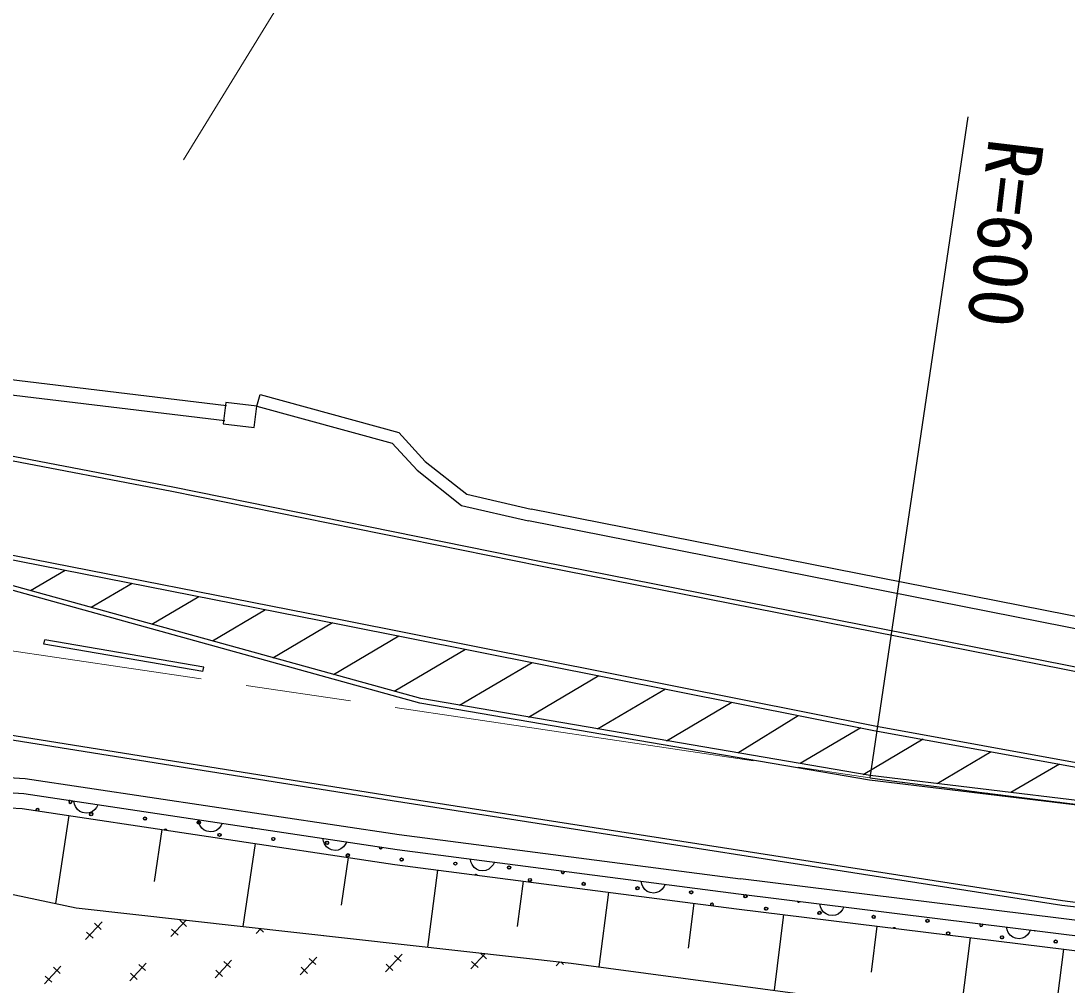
# Model space of a CAD drawing. Units: millimetres, scale not verified. Extents: x 38761 to 678769, y 20240 to 380245.
# Drawn here: x 99152 to 133830, y 263992 to 295954 of the extents above; entities that cross this region are included whole.
import ezdxf
from ezdxf.enums import TextEntityAlignment as Align

# ---------------------------------------------------------------- set-up
doc = ezdxf.new("R2010")
doc.units = ezdxf.units.MM
doc.header["$LTSCALE"] = 1000.01
doc.linetypes.add('CHAIN', pattern=[18.5, 12, -1.5, 3.5, -1.5])
for name, color, linetype, lineweight in [('M-BGD', 7, 'Continuous', 25), ('M-BMK', 2, 'CHAIN', 13), ('M-STR-HTXT', 7, 'Continuous', 13)]:
    doc.layers.add(name, color=color, linetype=linetype, lineweight=lineweight)
doc.styles.add('ＭＳ ゴシック', font='')
doc.styles.get('ＭＳ ゴシック').set_extended_font_data('MS Gothic')

msp = doc.modelspace()

# ---------------------------------------------------------------- linework, layer by layer
at = {"layer": 'M-BGD'}
for p, q in [((130541, 292774), (127293, 270858)), ((79841, 286356), (105968, 283204)), ((79841, 286356), (105968, 283204)), ((79781, 285859), (105908, 282707)), ((79781, 285859), (105908, 282707)), ((104187, 280501), (87505, 283681)), ((104187, 280501), (87505, 283681)), ((104158, 280354), (87479, 283533)), ((104158, 280354), (87479, 283533)), ((106976, 283181), (107082, 283567)), ((106976, 283181), (107082, 283567)), ((107082, 283567), (111678, 282306)), ((107082, 283567), (111678, 282306)), ((105942, 283308), (105854, 282597)), ((105942, 283308), (105854, 282597)), ((106976, 283181), (105942, 283308)), ((106976, 283181), (105942, 283308)), ((106889, 282470), (106976, 283181)), ((106889, 282470), (106976, 283181)), ((106976, 283181), (111461, 281951)), ((106976, 283181), (111461, 281951)), ((105854, 282597), (106889, 282470)), ((105854, 282597), (106889, 282470)), ((111678, 282306), (112555, 281352)), ((111678, 282306), (112555, 281352)), ((111461, 281951), (112282, 281058)), ((111461, 281951), (112282, 281058)), ((112555, 281352), (113937, 280264)), ((112555, 281352), (113937, 280264)), ((112282, 281058), (113759, 279894)), ((112282, 281058), (113759, 279894)), ((116370, 277880), (104158, 280354)), ((116370, 277880), (104158, 280354)), ((116400, 278027), (104187, 280501)), ((116400, 278027), (104187, 280501)), ((113937, 280264), (116066, 279773)), ((113937, 280264), (116066, 279773)), ((113759, 279894), (115976, 279383)), ((113759, 279894), (115976, 279383)), ((134880, 276057), (116066, 279773)), ((134880, 276057), (116066, 279773)), ((112407, 273488), (91431, 279297)), ((112407, 273488), (91431, 279297)), ((134803, 275665), (115976, 279383)), ((134803, 275665), (115976, 279383)), ((112374, 273341), (91392, 279152)), ((112374, 273341), (91392, 279152)), ((96970, 278468), (109827, 275937)), ((96970, 278468), (109827, 275937)), ((96998, 278615), (109856, 276084)), ((96998, 278615), (109856, 276084)), ((134532, 274293), (116370, 277880)), ((134532, 274293), (116370, 277880)), ((134561, 274440), (116400, 278027)), ((134561, 274440), (116400, 278027)), ((99472, 277070), (100621, 277749)), ((99472, 277070), (100621, 277749)), ((101481, 276514), (102835, 277313)), ((101481, 276514), (102835, 277313)), ((103490, 275958), (105048, 276877)), ((103490, 275958), (105048, 276877)), ((105499, 275401), (107262, 276441)), ((105499, 275401), (107262, 276441)), ((109856, 276084), (127455, 272581)), ((109856, 276084), (127455, 272581)), ((107508, 274845), (109476, 276006)), ((107508, 274845), (109476, 276006)), ((109827, 275937), (127427, 272434)), ((109827, 275937), (127427, 272434)), ((99917, 275291), (99942, 275438)), ((99917, 275291), (99942, 275438)), ((105211, 274530), (99942, 275438)), ((105211, 274530), (99942, 275438)), ((109517, 274288), (111684, 275567)), ((109517, 274288), (111684, 275567)), ((105185, 274382), (99917, 275291)), ((105185, 274382), (99917, 275291)), ((111526, 273732), (113891, 275128)), ((111526, 273732), (113891, 275128)), ((113692, 273268), (116099, 274688)), ((113692, 273268), (116099, 274688)), ((85723, 274376), (111488, 270259)), ((85723, 274376), (111488, 270259)), ((105185, 274382), (105211, 274530)), ((105185, 274382), (105211, 274530)), ((85699, 274228), (111464, 270111)), ((85699, 274228), (111464, 270111)), ((115980, 272876), (118306, 274249)), ((115980, 272876), (118306, 274249)), ((118268, 272484), (120514, 273809)), ((118268, 272484), (120514, 273809)), ((127277, 270789), (112374, 273341)), ((127277, 270789), (112374, 273341)), ((127301, 270938), (112407, 273488)), ((127301, 270938), (112407, 273488)), ((120556, 272093), (122721, 273370)), ((120556, 272093), (122721, 273370)), ((122916, 271688), (124920, 272933)), ((122916, 271688), (124920, 272933)), ((127455, 272581), (152072, 268115)), ((127455, 272581), (152072, 268115)), ((126995, 272519), (124986, 271334)), ((126995, 272519), (124986, 271334)), ((127427, 272434), (150105, 268319)), ((127427, 272434), (150105, 268319)), ((129058, 272138), (127071, 270965)), ((129058, 272138), (127071, 270965)), ((131316, 271728), (129519, 270668)), ((131316, 271728), (129519, 270668)), ((92996, 271234), (99297, 270835)), ((92996, 271234), (99297, 270835)), ((133574, 271318), (131967, 270371)), ((133574, 271318), (131967, 270371)), ((141478, 269216), (127301, 270938)), ((141478, 269216), (127301, 270938)), ((92971, 270735), (99244, 270337)), ((92971, 270735), (99244, 270337)), ((99297, 270835), (111688, 268981)), ((99297, 270835), (111688, 268981)), ((141454, 269068), (127277, 270789)), ((141454, 269068), (127277, 270789)), ((92946, 270235), (99191, 269840)), ((92946, 270235), (99191, 269840)), ((99244, 270337), (111619, 268485)), ((99244, 270337), (111619, 268485)), ((111488, 270259), (133675, 266793)), ((111488, 270259), (133675, 266793)), ((99191, 269840), (111549, 267990)), ((99191, 269840), (111549, 267990)), ((100927, 269992), (100911, 270088)), ((100927, 269992), (100911, 270088)), ((100963, 269908), (100927, 269992)), ((100963, 269908), (100927, 269992)), ((101027, 269810), (100963, 269908)), ((101027, 269810), (100963, 269908)), ((101107, 269749), (101027, 269810)), ((101107, 269749), (101027, 269810)), ((101598, 269813), (101509, 269737)), ((101598, 269813), (101509, 269737)), ((101657, 269883), (101598, 269813)), ((101657, 269883), (101598, 269813)), ((101702, 269969), (101657, 269883)), ((101702, 269969), (101657, 269883)), ((111464, 270111), (133654, 266645)), ((111464, 270111), (133654, 266645)), ((100736, 269608), (100299, 266692)), ((100736, 269608), (100299, 266692)), ((101195, 269708), (101107, 269749)), ((101195, 269708), (101107, 269749)), ((101318, 269689), (101195, 269708)), ((101318, 269689), (101195, 269708)), ((101415, 269703), (101318, 269689)), ((101415, 269703), (101318, 269689)), ((101509, 269737), (101415, 269703)), ((101509, 269737), (101415, 269703)), ((105052, 269375), (105036, 269471)), ((105052, 269375), (105036, 269471)), ((103825, 269146), (103568, 267425)), ((103825, 269146), (103568, 267425)), ((105088, 269291), (105052, 269375)), ((105088, 269291), (105052, 269375)), ((105152, 269192), (105088, 269291)), ((105152, 269192), (105088, 269291)), ((105232, 269132), (105152, 269192)), ((105232, 269132), (105152, 269192)), ((105320, 269090), (105232, 269132)), ((105320, 269090), (105232, 269132)), ((105634, 269120), (105540, 269086)), ((105634, 269120), (105540, 269086)), ((105722, 269196), (105634, 269120)), ((105722, 269196), (105634, 269120)), ((105782, 269266), (105722, 269196)), ((105782, 269266), (105722, 269196)), ((105827, 269352), (105782, 269266)), ((105827, 269352), (105782, 269266)), ((105443, 269072), (105320, 269090)), ((105443, 269072), (105320, 269090)), ((105540, 269086), (105443, 269072)), ((105540, 269086), (105443, 269072)), ((109177, 268758), (109161, 268853)), ((109177, 268758), (109161, 268853)), ((109213, 268674), (109177, 268758)), ((109213, 268674), (109177, 268758)), ((111688, 268981), (123004, 267511)), ((111688, 268981), (123004, 267511)), ((106915, 268684), (106503, 265932)), ((106915, 268684), (106503, 265932)), ((109277, 268575), (109213, 268674)), ((109277, 268575), (109213, 268674)), ((109357, 268514), (109277, 268575)), ((109357, 268514), (109277, 268575)), ((109445, 268473), (109357, 268514)), ((109445, 268473), (109357, 268514)), ((109568, 268454), (109445, 268473)), ((109568, 268454), (109445, 268473)), ((109665, 268468), (109568, 268454)), ((109665, 268468), (109568, 268454)), ((109759, 268503), (109665, 268468)), ((109759, 268503), (109665, 268468)), ((109847, 268578), (109759, 268503)), ((109847, 268578), (109759, 268503)), ((109906, 268649), (109847, 268578)), ((109906, 268649), (109847, 268578)), ((109952, 268735), (109906, 268649)), ((109952, 268735), (109906, 268649)), ((111619, 268485), (122941, 267015)), ((111619, 268485), (122941, 267015)), ((110005, 268221), (109768, 266640)), ((110005, 268221), (109768, 266640)), ((114070, 268074), (114053, 268169)), ((114070, 268074), (114053, 268169)), ((114108, 267991), (114070, 268074)), ((114108, 267991), (114070, 268074)), ((114846, 268066), (114802, 267979)), ((114846, 268066), (114802, 267979)), ((111549, 267990), (122878, 266519)), ((111549, 267990), (122878, 266519)), ((112966, 267806), (112633, 265249)), ((112966, 267806), (112633, 265249)), ((114174, 267893), (114108, 267991)), ((114174, 267893), (114108, 267991)), ((114255, 267834), (114174, 267893)), ((114255, 267834), (114174, 267893)), ((114345, 267795), (114255, 267834)), ((114345, 267795), (114255, 267834)), ((114468, 267779), (114345, 267795)), ((114468, 267779), (114345, 267795)), ((114565, 267794), (114468, 267779)), ((114565, 267794), (114468, 267779)), ((114658, 267830), (114565, 267794)), ((114658, 267830), (114565, 267794)), ((114745, 267908), (114658, 267830)), ((114745, 267908), (114658, 267830)), ((114802, 267979), (114745, 267908)), ((114802, 267979), (114745, 267908)), ((115798, 267438), (115602, 265935)), ((115798, 267438), (115602, 265935)), ((119732, 267339), (119714, 267434)), ((119732, 267339), (119714, 267434)), ((135378, 265981), (123004, 267511)), ((135378, 265981), (123004, 267511)), ((97550, 267276), (100981, 266547)), ((97550, 267276), (100981, 266547)), ((118630, 267071), (118309, 264596)), ((118630, 267071), (118309, 264596)), ((119769, 267255), (119732, 267339)), ((119769, 267255), (119732, 267339)), ((119835, 267158), (119769, 267255)), ((119835, 267158), (119769, 267255)), ((119916, 267099), (119835, 267158)), ((119916, 267099), (119835, 267158)), ((120006, 267059), (119916, 267099)), ((120006, 267059), (119916, 267099)), ((120129, 267043), (120006, 267059)), ((120129, 267043), (120006, 267059)), ((120226, 267059), (120129, 267043)), ((120226, 267059), (120129, 267043)), ((120319, 267095), (120226, 267059)), ((120319, 267095), (120226, 267059)), ((120406, 267173), (120319, 267095)), ((120406, 267173), (120319, 267095)), ((120463, 267244), (120406, 267173)), ((120463, 267244), (120406, 267173)), ((120507, 267331), (120463, 267244)), ((120507, 267331), (120463, 267244)), ((121462, 266703), (121268, 265212)), ((121462, 266703), (121268, 265212)), ((122941, 267015), (135317, 265485)), ((122941, 267015), (135317, 265485)), ((125656, 266587), (125638, 266682)), ((125656, 266587), (125638, 266682)), ((133675, 266793), (154584, 264216)), ((133675, 266793), (154584, 264216)), ((100981, 266547), (117390, 264719)), ((100981, 266547), (117390, 264719)), ((122878, 266519), (135256, 264989)), ((122878, 266519), (135256, 264989)), ((124425, 266328), (124116, 263822)), ((124425, 266328), (124116, 263822)), ((125695, 266503), (125656, 266587)), ((125695, 266503), (125656, 266587)), ((125761, 266406), (125695, 266503)), ((125761, 266406), (125695, 266503)), ((125843, 266348), (125761, 266406)), ((125843, 266348), (125761, 266406)), ((125932, 266309), (125843, 266348)), ((125932, 266309), (125843, 266348)), ((126245, 266347), (126152, 266310)), ((126245, 266347), (126152, 266310)), ((126332, 266425), (126245, 266347)), ((126332, 266425), (126245, 266347)), ((126389, 266496), (126332, 266425)), ((126389, 266496), (126332, 266425)), ((126432, 266583), (126389, 266496)), ((126432, 266583), (126389, 266496)), ((133654, 266645), (154566, 264067)), ((133654, 266645), (154566, 264067)), ((101297, 265500), (101843, 266085)), ((101297, 265500), (101843, 266085)), ((101595, 266043), (101814, 265838)), ((101595, 266043), (101814, 265838)), ((104124, 265599), (104629, 266140)), ((104124, 265599), (104629, 266140)), ((104422, 266141), (104641, 265936)), ((104422, 266141), (104641, 265936)), ((126056, 266293), (125932, 266309)), ((126056, 266293), (125932, 266309)), ((126152, 266310), (126056, 266293)), ((126152, 266310), (126056, 266293)), ((101542, 265546), (101322, 265750)), ((101542, 265546), (101322, 265750)), ((104368, 265644), (104149, 265848)), ((104368, 265644), (104149, 265848)), ((106950, 265697), (107107, 265864)), ((106950, 265697), (107107, 265864)), ((107195, 265742), (107058, 265870)), ((107195, 265742), (107058, 265870)), ((127520, 265945), (127332, 264424)), ((127520, 265945), (127332, 264424)), ((131844, 265822), (131826, 265917)), ((131844, 265822), (131826, 265917)), ((131883, 265738), (131844, 265822)), ((131883, 265738), (131844, 265822)), ((131949, 265641), (131883, 265738)), ((131949, 265641), (131883, 265738)), ((132031, 265583), (131949, 265641)), ((132031, 265583), (131949, 265641)), ((132520, 265660), (132433, 265582)), ((132520, 265660), (132433, 265582)), ((132577, 265731), (132520, 265660)), ((132577, 265731), (132520, 265660)), ((132620, 265818), (132577, 265731)), ((132620, 265818), (132577, 265731)), ((130614, 265563), (130297, 262997)), ((130614, 265563), (130297, 262997)), ((132120, 265544), (132031, 265583)), ((132120, 265544), (132031, 265583)), ((132243, 265528), (132120, 265544)), ((132243, 265528), (132120, 265544)), ((132340, 265545), (132243, 265528)), ((132340, 265545), (132243, 265528)), ((132433, 265582), (132340, 265545)), ((132433, 265582), (132340, 265545)), ((111240, 264430), (111785, 265015)), ((111240, 264430), (111785, 265015)), ((111538, 264973), (111757, 264768)), ((111538, 264973), (111757, 264768)), ((114066, 264528), (114540, 265036)), ((114066, 264528), (114540, 265036)), ((114383, 265053), (114584, 264866)), ((114383, 265053), (114584, 264866)), ((133709, 265180), (133516, 263623)), ((133709, 265180), (133516, 263623)), ((99933, 264038), (100478, 264623)), ((99933, 264038), (100478, 264623)), ((102759, 264136), (103305, 264721)), ((102759, 264136), (103305, 264721)), ((103058, 264678), (103277, 264474)), ((103058, 264678), (103277, 264474)), ((105586, 264234), (106132, 264819)), ((105586, 264234), (106132, 264819)), ((105884, 264777), (106104, 264572)), ((105884, 264777), (106104, 264572)), ((108413, 264332), (108959, 264917)), ((108413, 264332), (108959, 264917)), ((108711, 264875), (108930, 264670)), ((108711, 264875), (108930, 264670)), ((111484, 264476), (111265, 264680)), ((111484, 264476), (111265, 264680)), ((114311, 264574), (114092, 264778)), ((114311, 264574), (114092, 264778)), ((116893, 264626), (117018, 264760)), ((116893, 264626), (117018, 264760)), ((117138, 264672), (117047, 264757)), ((117138, 264672), (117047, 264757)), ((117390, 264719), (133231, 262605)), ((117390, 264719), (133231, 262605)), ((100177, 264083), (99958, 264288)), ((100177, 264083), (99958, 264288)), ((100231, 264580), (100450, 264376)), ((100231, 264580), (100450, 264376)), ((103004, 264181), (102785, 264386)), ((103004, 264181), (102785, 264386)), ((105831, 264279), (105611, 264484)), ((105831, 264279), (105611, 264484)), ((108657, 264377), (108438, 264582)), ((108657, 264377), (108438, 264582))]:
    msp.add_line(p, q, dxfattribs=at)
for centre in [(101479, 269651), (101488, 269663), (103263, 269516), (103269, 269509), (105046, 269381), (105050, 269381), (105733, 268971), (105740, 268970), (107517, 268836), (107520, 268838), (109301, 268713), (109300, 268701), (109987, 268290), (109991, 268299), (111771, 268155), (111772, 268149), (113553, 268020), (113554, 268020), (115333, 267892), (115338, 267885), (116023, 267478), (116025, 267474), (117804, 267349), (117808, 267339), (119585, 267199), (119592, 267205), (121366, 267071), (121376, 267070), (123160, 266935), (123171, 266943), (123846, 266524), (123861, 266529), (125617, 266378), (125630, 266389), (127414, 266254), (127423, 266250), (129198, 266119), (129204, 266122), (129884, 265708), (129893, 265708), (131668, 265573), (131674, 265579), (133452, 265439), (133455, 265429)]:
    msp.add_circle(centre, 49.8, dxfattribs=at)
for centre, radius, start, end in [((206832, 865576), 600008, 262.38306, 265.10181), ((99695, 269786), 49.8, 325.4739, 197.5002), ((99707, 269791), 49.8, 325.4739, 197.5002), ((100792, 270062), 49.8, 111.294, 51.6814), ((100798, 270073), 49.8, 111.294, 51.6814), ((103934, 269098), 49.8, 17.1819, 145.7923), ((103949, 269106), 49.8, 17.1819, 145.7923), ((106830, 269252), 49.8, 233.611, 289.3643), ((106830, 269247), 49.8, 233.611, 289.3643), ((111082, 268559), 49.8, 172.1156, 350.8597), ((111084, 268566), 49.8, 172.1156, 350.8597), ((117115, 267738), 49.8, 148.6475, 16.5546), ((117122, 267750), 49.8, 148.6475, 16.5546), ((114241, 267610), 49.8, 30.7346, 134.4722), ((114242, 267607), 49.8, 30.7346, 134.4722), ((122055, 266657), 49.8, 310.1293, 215.0774), ((122063, 266659), 49.8, 310.1293, 215.0774), ((124928, 266788), 49.8, 213.2051, 312.6963), ((124944, 266800), 49.8, 213.2051, 312.6963), ((130982, 265984), 49.8, 126.1197, 39.7818), ((130984, 265993), 49.8, 126.1197, 39.7818), ((128088, 265839), 49.8, 29.6773, 136.2227), ((128101, 265843), 49.8, 29.6773, 136.2227), ((132765, 265849), 49.8, 251.137, 274.7645), ((132766, 265840), 49.8, 251.137, 274.7645)]:
    msp.add_arc(centre, radius, start, end, dxfattribs=at)
at = {"layer": 'M-BMK'}
msp.add_line((74960, 278613), (127293, 270858), dxfattribs=at)
msp.add_line((74960, 278613), (127293, 270858), dxfattribs=at)
msp.add_arc((206824, 865572), 600008, 262.38306, 273.07324, dxfattribs=at)
at = {"layer": 'M-STR-HTXT'}
msp.add_line((104544, 291349), (125149, 324971), dxfattribs=at)

# ---------------------------------------------------------------- texts
at = {"layer": 'M-BGD', "style": 'ＭＳ ゴシック'}
msp.add_text('R=600', height=1833, rotation=263.3, dxfattribs=at).set_placement((130699, 292178), align=Align.BOTTOM_LEFT)

doc.saveas('drawing.dxf')
